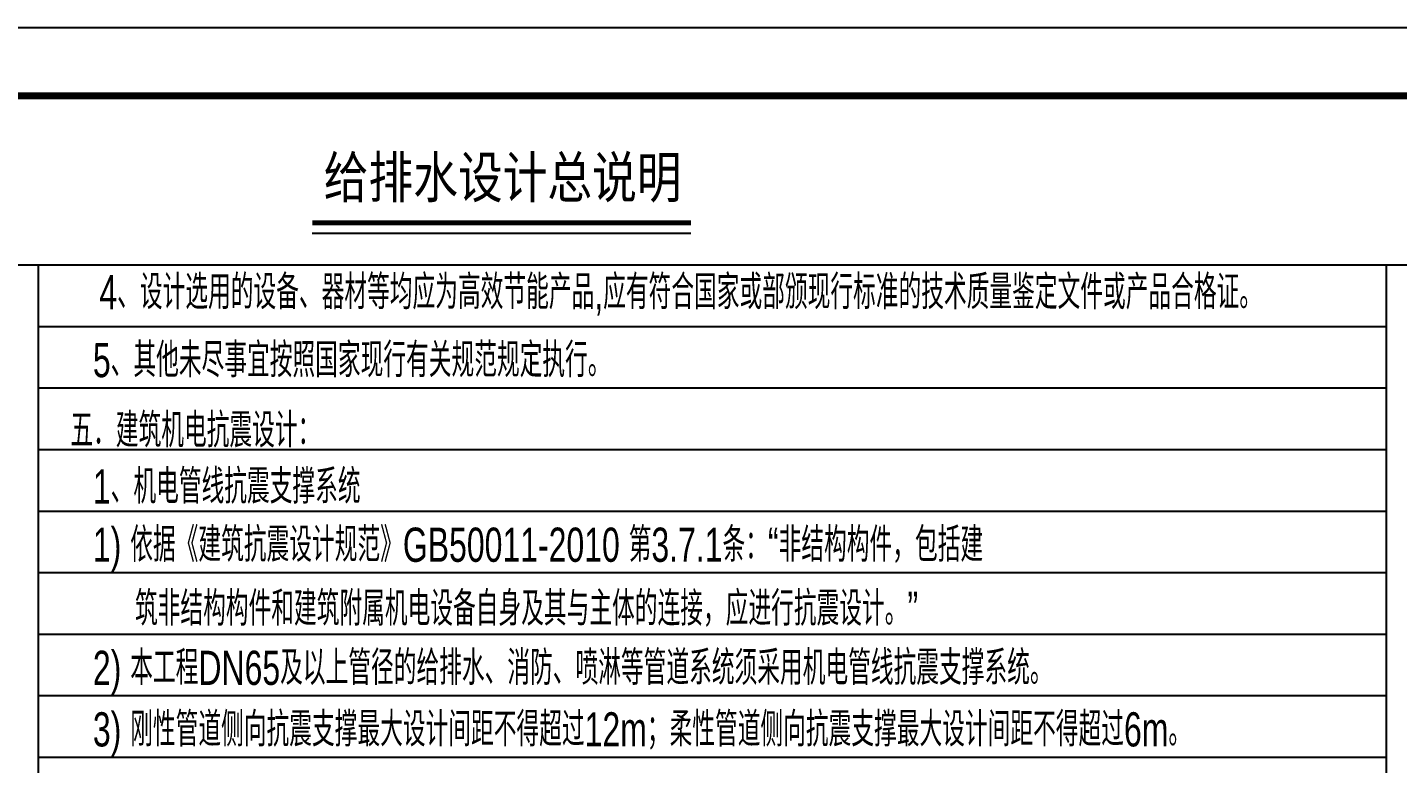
# Model space of a CAD drawing. Header units: millimetres. Extents: x 3804182 to 7463862, y 18008854 to 19247705.
# Drawn here: x 4746784 to 4766836, y 19107020 to 19117785 of the extents above; entities that cross this region are included whole.
import ezdxf

# ---------------------------------------------------------------- set-up
doc = ezdxf.new("R2010")
doc.units = ezdxf.units.MM
doc.header["$LTSCALE"] = 1000
doc.header["$MEASUREMENT"] = 0
for name, color, linetype in [('AXIS_外部', 171, 'Continuous'), ('JZ_0', 7, 'Continuous'), ('JZ_TEXT', 42, 'Continuous'), ('PUB_TEXT', 7, 'Continuous'), ('TK', 4, 'Continuous')]:
    doc.layers.add(name, color=color, linetype=linetype)
doc.styles.add('-宋体', font='', dxfattribs={"width": 0.8})
doc.styles.add('DXF', font='ros.shx', dxfattribs={"width": 0.7, "bigfont": 'hzs.shx'})
doc.styles.get('-宋体').set_extended_font_data('SimSun')

# ---------------------------------------------------------------- blocks, each defined once
blk = doc.blocks.new('GeYuanFrame_81732782', base_point=(20.09, 4.53))
at = {"layer": 'TK'}
blk.add_lwpolyline([(20.09, 4.53), (20.09, 598.53), (861.09, 598.53), (861.09, 4.53)], close=True, dxfattribs=at)
at = {"layer": 'TK', "const_width": 1}
blk.add_lwpolyline([(45.09, 588.53), (851.09, 588.53), (851.09, 14.53), (45.09, 14.53)], close=True, dxfattribs=at)

msp = doc.modelspace()

# ---------------------------------------------------------------- linework, layer by layer
at = {"layer": 'JZ_0', "color": 8}
for p, q in [((4726571.6, 19114312.5), (4787049.3, 19114312.5)), ((4746945.5, 19059412.5), (4746945.5, 19114312.5)), ((4766675.4, 19059384.9), (4766675.4, 19114312.5)), ((4746945.5, 19113412.5), (4766675.4, 19113412.5)), ((4746945.5, 19112512.5), (4766675.4, 19112512.5)), ((4746945.5, 19111612.5), (4766675.4, 19111612.5)), ((4746945.5, 19110712.5), (4766675.4, 19110712.5)), ((4746945.5, 19109812.5), (4766675.4, 19109812.5)), ((4746945.5, 19108912.5), (4766675.4, 19108912.5)), ((4766675.4, 19108012.5), (4746945.5, 19108012.5)), ((4746945.5, 19107112.5), (4766675.4, 19107112.5))]:
    msp.add_line(p, q, dxfattribs=at)
at = {"layer": 'PUB_TEXT', "const_width": 70}
msp.add_lwpolyline([(4750952.3, 19114927.1), (4756495.7, 19114927.1)], dxfattribs=at)
at = {"layer": 'PUB_TEXT'}
msp.add_lwpolyline([(4750952.3, 19114777.1), (4756495.7, 19114777.1)], dxfattribs=at)

# ---------------------------------------------------------------- block references
at = {"layer": 'AXIS_外部', "xscale": 100, "yscale": 100, "zscale": 100}
msp.add_blockref('GeYuanFrame_81732782', (4724071.6, 19058384.9), dxfattribs=at)

# ---------------------------------------------------------------- texts
at = {"layer": 'JZ_TEXT', "style": 'DXF', "width": 0.7}
for s, p in [('4、设计选用的设备、器材等均应为高效节能产品,应有符合国家或部颁现行标准的技术质量鉴定文件或产品合格证。', (4747837.6, 19113664.7)), ('5、其他未尽事宜按照国家现行有关规范规定执行。', (4747742.9, 19112670.4)), ('五．建筑机电抗震设计：', (4747413.5, 19111643)), ('1、机电管线抗震支撑系统', (4747742.9, 19110821.4)), ('1) 依据《建筑抗震设计规范》GB50011-2010 第3.7.1条：“非结构构件，包括建', (4747742.9, 19109970.4)), ('筑非结构构件和建筑附属机电设备自身及其与主体的连接，应进行抗震设计。”', (4748358.5, 19109036.3)), ('2) 本工程DN65及以上管径的给排水、消防、喷淋等管道系统须采用机电管线抗震支撑系统。', (4747742.9, 19108170.4)), ('3) 刚性管道侧向抗震支撑最大设计间距不得超过12m；柔性管道侧向抗震支撑最大设计间距不得超过6m。', (4747742.9, 19107270.4))]:
    msp.add_text(s, height=500, dxfattribs=at).set_placement(p)
at = {"layer": 'PUB_TEXT', "style": '-宋体', "width": 0.8}
msp.add_text('给排水设计总说明', height=600, dxfattribs=at).set_placement((4751120.8, 19115294))

doc.saveas('drawing.dxf')
